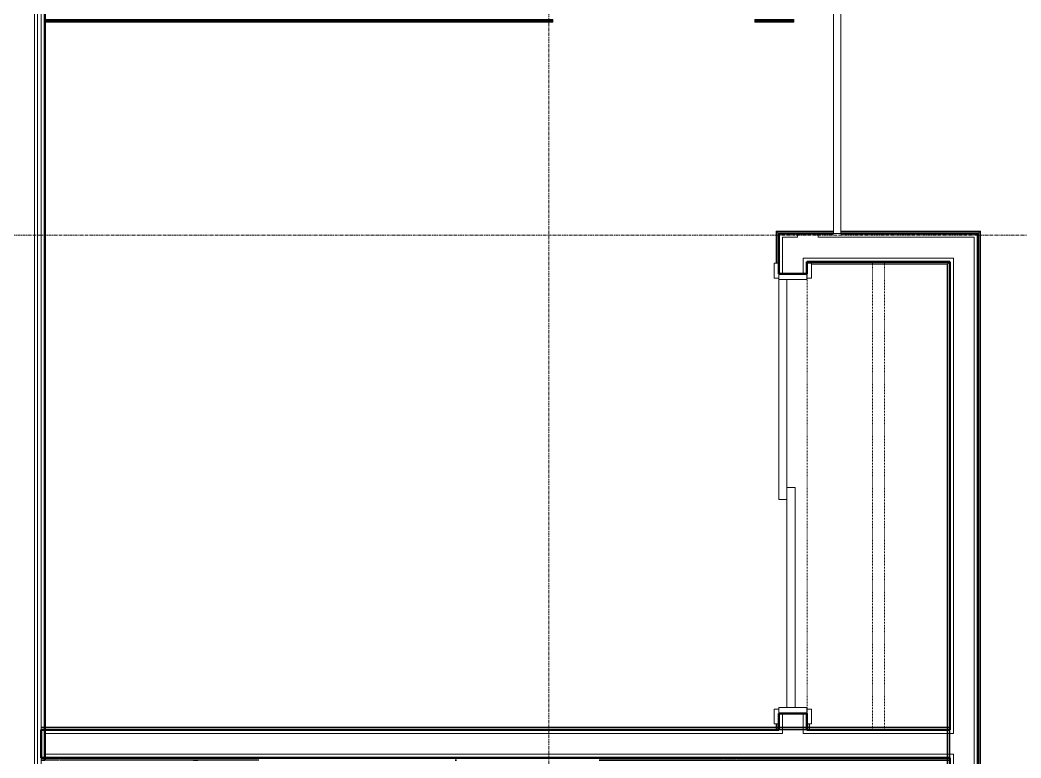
# Model space of a CAD drawing. Header units: inches. Extents: x -4235 to -464, y 9767 to 12344.
# Drawn here: x -2916.3 to -2747.9, y 11447.2 to 11571.4 of the extents above; entities that cross this region are included whole.
import ezdxf

# ---------------------------------------------------------------- set-up
doc = ezdxf.new("R2010")
doc.units = ezdxf.units.IN
doc.header["$MEASUREMENT"] = 0
doc.linetypes.add('Dash', pattern=[0.25, 0.125, -0.125])
doc.linetypes.add('Grid Line 1_2_', pattern=[0.875, 0.5, -0.125, 0.125, -0.125])
for name, color, linetype, lineweight in [('0-1', 7, 'Continuous', 5), ('0-2', 10, 'Continuous', 9), ('A-DOOR-1', 7, 'Continuous', 9), ('A-DOOR-2', 130, 'Continuous', 20), ('A-DOOR-3', 250, 'Continuous', 50), ('A-DOOR-FRAM-1', 130, 'Continuous', 20), ('A-WALL-1', 250, 'Continuous', 50), ('A-WALL-2', 50, 'Continuous', 13), ('A-WALL-3', 10, 'Continuous', 9), ('A-WALL-4', 254, 'Continuous', 9), ('A-WALL-5', 7, 'Continuous', 9), ('I-WALL-1', 250, 'Continuous', 50), ('I-WALL-2', 10, 'Continuous', 9), ('I-WALL-3', 254, 'Continuous', 9), ('Q-CASE-HDLN-1', 7, 'Dash', 9), ('S-GRID-1', 1, 'Grid Line 1_2_', 9)]:
    doc.layers.add(name, color=color, linetype=linetype, lineweight=lineweight)

# ---------------------------------------------------------------- blocks, each defined once
blk = doc.blocks.new('Basic Wall _ INT - W4BØF - _5_8 GYP - 2X4 WOOD_BATT_ - 5_8 GYP_ - ___-3183734-BACKGROUND - 2ND FLOOR')
at = {"layer": 'A-WALL-3'}
for p, q in [((-2912.07, 11571.49), (-2912.07, 11571.47)), ((-2912.07, 11571.35), (-2912.07, 11571.29)), ((-2912.07, 11571.28), (-2912.07, 11571.14)), ((-2912.07, 11571.14), (-2912.07, 11571.08))]:
    blk.add_line(p, q, dxfattribs=at)
at = {"layer": 'A-WALL-4'}
for p, q in [((-2912.07, 11571.45), (-2912.07, 11571.49)), ((-2826.62, 11571.49), (-2912.07, 11571.49)), ((-2912.07, 11571.36), (-2912.07, 11571.45)), ((-2912.07, 11571.08), (-2912.07, 11571.36)), ((-2912.07, 11571.14), (-2826.62, 11571.14)), ((-2826.62, 11571.47), (-2826.62, 11571.49)), ((-2826.62, 11571.29), (-2826.62, 11571.35)), ((-2826.62, 11571.14), (-2826.62, 11571.28)), ((-2826.62, 11571.08), (-2826.62, 11571.14)), ((-2792.62, 11571.49), (-2792.62, 11571.47)), ((-2786.1, 11571.49), (-2792.62, 11571.49)), ((-2792.62, 11571.35), (-2792.62, 11571.29)), ((-2792.62, 11571.28), (-2792.62, 11571.14)), ((-2792.62, 11571.14), (-2792.62, 11571.08)), ((-2792.62, 11571.14), (-2786.1, 11571.14)), ((-2786.1, 11571.47), (-2786.1, 11571.49)), ((-2786.1, 11571.29), (-2786.1, 11571.35)), ((-2786.1, 11571.14), (-2786.1, 11571.28)), ((-2786.1, 11571.08), (-2786.1, 11571.14))]:
    blk.add_line(p, q, dxfattribs=at)
at = {"layer": 'A-WALL-5'}
for p, q in [((-2912.07, 11571.36), (-2826.62, 11571.36)), ((-2912.07, 11571.08), (-2826.62, 11571.08)), ((-2826.62, 11571.49), (-2826.62, 11571.45)), ((-2826.62, 11571.45), (-2826.62, 11571.36)), ((-2826.62, 11571.36), (-2826.62, 11571.08)), ((-2792.62, 11571.45), (-2792.62, 11571.49)), ((-2792.62, 11571.36), (-2792.62, 11571.45)), ((-2792.62, 11571.36), (-2786.1, 11571.36)), ((-2792.62, 11571.08), (-2792.62, 11571.36)), ((-2792.62, 11571.08), (-2786.1, 11571.08)), ((-2786.1, 11571.49), (-2786.1, 11571.45)), ((-2786.1, 11571.45), (-2786.1, 11571.36)), ((-2786.1, 11571.36), (-2786.1, 11571.08))]:
    blk.add_line(p, q, dxfattribs=at)
blk = doc.blocks.new('Basic Wall _ INT - W4BØF - _5_8 GYP - 2X4 WOOD_BATT_ - 5_8 GYP_ - ___-3183736-BACKGROUND - 2ND FLOOR')
at = {"layer": 'A-WALL-3'}
for p, q in [((-2783.85, 11530.72), (-2783.87, 11530.74)), ((-2783.67, 11530.54), (-2783.73, 11530.6)), ((-2783.61, 11530.48), (-2783.67, 11530.53)), ((-2783.87, 11451.99), (-2783.85, 11451.99)), ((-2783.79, 11451.99), (-2783.81, 11451.99)), ((-2783.75, 11451.99), (-2783.79, 11451.99)), ((-2783.67, 11451.99), (-2783.75, 11451.99)), ((-2783.73, 11451.99), (-2783.67, 11451.99)), ((-2783.67, 11451.99), (-2783.52, 11451.99)), ((-2783.58, 11451.99), (-2783.67, 11451.99)), ((-2783.46, 11451.99), (-2783.58, 11451.99)), ((-2783.52, 11452.3), (-2783.52, 11452.4)), ((-2783.52, 11452.2), (-2783.52, 11452.28)), ((-2783.52, 11452.14), (-2783.52, 11452.19)), ((-2783.52, 11451.99), (-2783.46, 11451.99))]:
    blk.add_line(p, q, dxfattribs=at)
at = {"layer": 'A-WALL-4'}
for p, q in [((-2783.87, 11530.74), (-2783.87, 11530.48)), ((-2783.87, 11452.98), (-2783.87, 11451.99)), ((-2783.52, 11452.4), (-2783.52, 11452.98)), ((-2783.83, 11451.99), (-2783.87, 11451.99)), ((-2783.81, 11451.99), (-2783.83, 11451.99)), ((-2783.46, 11452.3), (-2783.46, 11452.4)), ((-2783.46, 11452.2), (-2783.46, 11452.28)), ((-2783.46, 11452.14), (-2783.46, 11452.19))]:
    blk.add_line(p, q, dxfattribs=at)
at = {"layer": 'A-WALL-5'}
for p, q in [((-2783.75, 11530.48), (-2783.75, 11530.61)), ((-2783.75, 11451.99), (-2783.75, 11452.98)), ((-2783.46, 11452.4), (-2783.46, 11452.98))]:
    blk.add_line(p, q, dxfattribs=at)
at = {"layer": 'A-WALL-5', "flags": 128}
for points in [[(-2783.83, 11530.7), (-2783.81, 11530.68), (-2783.79, 11530.66), (-2783.77, 11530.64), (-2783.76, 11530.63), (-2783.75, 11530.62), (-2783.75, 11530.61)], [(-2783.75, 11530.61), (-2783.73, 11530.59), (-2783.67, 11530.54), (-2783.61, 11530.48)]]:
    blk.add_lwpolyline(points, dxfattribs=at)
blk = doc.blocks.new('Basic Wall _ INT - W4BØF - _5_8 GYP - 2X4 WOOD_BATT_ - 5_8 GYP_ - ___-3183737-BACKGROUND - 2ND FLOOR')
at = {"layer": 'A-WALL-3'}
for p, q in [((-2788.97, 11535.84), (-2789.04, 11535.9)), ((-2788.83, 11535.7), (-2788.97, 11535.84)), ((-2788.76, 11535.63), (-2788.82, 11535.69)), ((-2788.62, 11535.49), (-2788.65, 11535.51)), ((-2788.62, 11530.48), (-2788.62, 11528.73)), ((-2788.75, 11451.99), (-2789.04, 11451.99)), ((-2789.04, 11451.99), (-2788.97, 11451.99)), ((-2788.97, 11452.3), (-2788.97, 11452.4)), ((-2788.97, 11452.21), (-2788.97, 11452.28)), ((-2788.97, 11452.14), (-2788.97, 11452.19)), ((-2788.97, 11451.99), (-2788.83, 11451.99)), ((-2788.82, 11451.99), (-2788.76, 11451.99)), ((-2788.69, 11451.99), (-2788.75, 11451.99)), ((-2788.65, 11451.99), (-2788.62, 11451.99))]:
    blk.add_line(p, q, dxfattribs=at)
at = {"layer": 'A-WALL-4'}
for p, q in [((-2788.97, 11530.48), (-2788.97, 11535.84)), ((-2788.62, 11535.49), (-2788.62, 11530.48)), ((-2788.97, 11452.4), (-2788.97, 11452.98)), ((-2788.62, 11452.98), (-2788.62, 11451.99)), ((-2789.04, 11452.3), (-2789.04, 11452.4)), ((-2789.04, 11452.21), (-2789.04, 11452.28)), ((-2789.04, 11452.14), (-2789.04, 11452.19)), ((-2788.66, 11451.99), (-2788.69, 11451.99)), ((-2788.62, 11451.99), (-2788.66, 11451.99))]:
    blk.add_line(p, q, dxfattribs=at)
at = {"layer": 'A-WALL-5'}
for p, q in [((-2789.04, 11530.48), (-2789.04, 11535.9)), ((-2788.75, 11535.61), (-2788.75, 11530.48)), ((-2788.66, 11535.53), (-2788.62, 11535.49)), ((-2789.04, 11452.4), (-2789.04, 11452.98)), ((-2788.75, 11452.98), (-2788.75, 11451.99))]:
    blk.add_line(p, q, dxfattribs=at)
at = {"layer": 'A-WALL-5', "flags": 128}
for points in [[(-2789.04, 11535.9), (-2788.92, 11535.78), (-2788.82, 11535.69), (-2788.77, 11535.63), (-2788.75, 11535.61)], [(-2788.75, 11535.61), (-2788.74, 11535.61), (-2788.74, 11535.6), (-2788.72, 11535.59), (-2788.71, 11535.57), (-2788.69, 11535.55), (-2788.66, 11535.53)]]:
    blk.add_lwpolyline(points, dxfattribs=at)
blk = doc.blocks.new('SLIDING - FLUSH - 6-0 x 6-8-3203588-BACKGROUND - 2ND FLOOR')
at = {"layer": 'A-DOOR-1'}
for p, q in [((-38.75, 3.25), (-36.25, 3.25)), ((-38.75, 2.5), (-38.75, 3.25)), ((-36.25, 2.5), (-38.75, 2.5)), ((-36.25, 3.25), (-36.25, 2.5)), ((36.25, 3.25), (38.75, 3.25)), ((36.25, 2.5), (36.25, 3.25)), ((38.75, 2.5), (36.25, 2.5)), ((38.75, 3.25), (38.75, 2.5)), ((-38.75, -2.25), (-36.25, -2.25)), ((-38.75, -3), (-38.75, -2.25)), ((-36.25, -3), (-38.75, -3)), ((-36.25, -2.25), (-36.25, -3)), ((36.25, -2.25), (38.75, -2.25)), ((36.25, -3), (36.25, -2.25)), ((38.75, -3), (36.25, -3)), ((38.75, -2.25), (38.75, -3))]:
    blk.add_line(p, q, dxfattribs=at)
at = {"layer": 'A-DOOR-2'}
for p, q in [((-1, -0.875), (-1, 0.5)), ((-1, 0.5), (36, 0.5)), ((36, 0.5), (36, -0.875)), ((-36, -2.25), (-36, -0.875)), ((-36, -0.875), (1, -0.875)), ((36, -0.875), (-1, -0.875)), ((1, -0.875), (1, -2.25)), ((1, -2.25), (-36, -2.25))]:
    blk.add_line(p, q, dxfattribs=at)
at = {"layer": 'A-DOOR-FRAM-1'}
for p, q in [((-37, -2.25), (-37, 2.5)), ((-37, 2.5), (-36, 2.5)), ((-36, 2.5), (-36, -2.25)), ((36, 2.5), (37, 2.5)), ((36, -2.25), (36, 2.5)), ((37, 2.5), (37, -2.25)), ((-36, -2.25), (-37, -2.25)), ((37, -2.25), (36, -2.25))]:
    blk.add_line(p, q, dxfattribs=at)
blk = doc.blocks.new('Basic Wall _ INT - W4BØF - _5_8 GYP - 2X4 WOOD_BATT_ - 5_8 GYP_ - ___-3183739-BACKGROUND - 2ND FLOOR')
at = {"layer": 'A-WALL-3'}
for p, q in [((-2912.7, 11452.19), (-2912.7, 11452.4)), ((-2912.7, 11452.4), (-2912.7, 11452.34)), ((-2912.7, 11452.34), (-2912.7, 11452.19)), ((-2912.07, 11452.34), (-2912.7, 11452.34)), ((-2912.7, 11452.11), (-2912.7, 11452.19)), ((-2912.7, 11452.19), (-2912.7, 11452.13)), ((-2912.7, 11452.11), (-2912.7, 11452.11)), ((-2912.7, 11452.09), (-2912.7, 11452.11)), ((-2912.7, 11452.03), (-2912.7, 11452.09)), ((-2912.7, 11451.99), (-2912.7, 11452.03)), ((-2912.7, 11452.01), (-2912.7, 11451.99)), ((-2912.7, 11451.99), (-2912.07, 11451.99)), ((-2788.92, 11452.34), (-2789.02, 11452.34)), ((-2788.82, 11452.34), (-2788.9, 11452.34)), ((-2788.77, 11452.34), (-2788.82, 11452.34)), ((-2783.87, 11452.34), (-2788.62, 11452.34)), ((-2788.62, 11451.99), (-2783.87, 11451.99)), ((-2783.67, 11452.34), (-2783.72, 11452.34)), ((-2783.58, 11452.34), (-2783.66, 11452.34)), ((-2783.46, 11452.34), (-2783.56, 11452.34)), ((-2760.17, 11452.34), (-2760.26, 11452.34)), ((-2760.07, 11452.34), (-2760.14, 11452.34)), ((-2759.85, 11452.34), (-2759.85, 11452.4)), ((-2759.85, 11452.4), (-2759.85, 11452.11)), ((-2759.85, 11452.19), (-2759.85, 11452.34)), ((-2759.85, 11452.13), (-2759.85, 11452.19)), ((-2759.85, 11452.11), (-2759.85, 11452.09)), ((-2759.85, 11452.09), (-2759.85, 11452.07)), ((-2759.85, 11452.07), (-2759.85, 11452.05)), ((-2759.85, 11451.99), (-2759.85, 11452.01))]:
    blk.add_line(p, q, dxfattribs=at)
at = {"layer": 'A-WALL-4'}
for p, q in [((-2912.07, 11452.4), (-2912.7, 11452.4)), ((-2912.07, 11452.11), (-2912.7, 11452.11)), ((-2789.04, 11452.34), (-2912.07, 11452.34)), ((-2912.07, 11451.99), (-2788.62, 11451.99)), ((-2788.92, 11452.4), (-2789.02, 11452.4)), ((-2788.82, 11452.4), (-2788.9, 11452.4)), ((-2788.77, 11452.4), (-2788.82, 11452.4)), ((-2783.87, 11452.4), (-2788.62, 11452.4)), ((-2784.5, 11452.11), (-2788.59, 11452.11)), ((-2783.87, 11452.11), (-2784.47, 11452.11)), ((-2783.87, 11451.99), (-2759.85, 11451.99)), ((-2783.67, 11452.4), (-2783.72, 11452.4)), ((-2783.58, 11452.4), (-2783.66, 11452.4)), ((-2783.46, 11452.4), (-2783.56, 11452.4)), ((-2760.26, 11452.34), (-2783.46, 11452.34)), ((-2760.17, 11452.4), (-2760.26, 11452.4)), ((-2760.07, 11452.4), (-2760.14, 11452.4)), ((-2759.85, 11452.05), (-2759.85, 11452.03)), ((-2759.85, 11452.03), (-2759.85, 11451.99))]:
    blk.add_line(p, q, dxfattribs=at)
at = {"layer": 'A-WALL-5'}
for p, q in [((-2789.04, 11452.4), (-2912.07, 11452.4)), ((-2788.62, 11452.11), (-2912.07, 11452.11)), ((-2759.85, 11452.11), (-2783.87, 11452.11)), ((-2760.26, 11452.4), (-2783.46, 11452.4))]:
    blk.add_line(p, q, dxfattribs=at)
blk = doc.blocks.new('Basic Wall _ INT - W4BØF - _5_8 GYP - 2X4 WOOD_BATT_ - 5_8 GYP_ - ___-3183738-BACKGROUND - 2ND FLOOR')
at = {"layer": 'A-WALL-3'}
for p, q in [((-2912.7, 11447.24), (-2912.7, 11447.21)), ((-2912.7, 11447.19), (-2912.7, 11447.24)), ((-2912.7, 11447.24), (-2912.07, 11447.24)), ((-2912.7, 11447.11), (-2912.7, 11447.19)), ((-2912.7, 11447.04), (-2912.7, 11447.11)), ((-2912.7, 11447.1), (-2912.7, 11447.04)), ((-2912.7, 11446.94), (-2912.7, 11447.04)), ((-2912.7, 11447.03), (-2912.7, 11446.89)), ((-2912.7, 11446.82), (-2912.7, 11446.94)), ((-2912.7, 11446.89), (-2912.7, 11446.82)), ((-2912.07, 11446.89), (-2912.7, 11446.89)), ((-2912.07, 11447.24), (-2876.07, 11447.24)), ((-2912.07, 11447.11), (-2911.27, 11447.11)), ((-2909.65, 11446.89), (-2912.07, 11446.89)), ((-2911.18, 11447.11), (-2876.07, 11447.11)), ((-2876.07, 11446.89), (-2909.56, 11446.89)), ((-2876.07, 11447.24), (-2843.07, 11447.24)), ((-2843.07, 11447.24), (-2842.82, 11447.24)), ((-2843.07, 11447.11), (-2842.82, 11447.11)), ((-2842.82, 11446.89), (-2843.07, 11446.89)), ((-2818.82, 11447.24), (-2794.6, 11447.24)), ((-2818.82, 11447.11), (-2795.79, 11447.11)), ((-2797.94, 11446.89), (-2818.82, 11446.89)), ((-2794.6, 11446.89), (-2797.88, 11446.89)), ((-2795.67, 11447.11), (-2794.6, 11447.11)), ((-2760.17, 11446.89), (-2760.26, 11446.89)), ((-2760.07, 11446.89), (-2760.14, 11446.89)), ((-2760.01, 11446.89), (-2760.05, 11446.89)), ((-2759.85, 11447.21), (-2759.85, 11447.24)), ((-2759.85, 11447.17), (-2759.85, 11447.12)), ((-2759.85, 11447.12), (-2759.85, 11447.11)), ((-2759.85, 11447.11), (-2759.85, 11447.09)), ((-2759.85, 11447.04), (-2759.85, 11447.1)), ((-2759.85, 11447.09), (-2759.85, 11447.04)), ((-2759.85, 11447.04), (-2759.85, 11446.82)), ((-2759.85, 11446.89), (-2759.85, 11447.03)), ((-2759.85, 11446.82), (-2759.85, 11446.89))]:
    blk.add_line(p, q, dxfattribs=at)
at = {"layer": 'A-WALL-4'}
for p, q in [((-2912.7, 11447.11), (-2912.07, 11447.11)), ((-2912.07, 11446.82), (-2912.7, 11446.82)), ((-2886.32, 11446.82), (-2887.07, 11446.82)), ((-2842.82, 11446.82), (-2843.07, 11446.82)), ((-2798.53, 11446.82), (-2818.82, 11446.82)), ((-2794.6, 11446.82), (-2798.51, 11446.82)), ((-2794.6, 11447.24), (-2759.85, 11447.24)), ((-2760.26, 11446.89), (-2794.6, 11446.89)), ((-2760.17, 11446.82), (-2760.26, 11446.82)), ((-2760.07, 11446.82), (-2760.14, 11446.82)), ((-2760.01, 11446.82), (-2760.05, 11446.82)), ((-2759.85, 11447.24), (-2759.85, 11447.19)), ((-2759.85, 11447.19), (-2759.85, 11447.17))]:
    blk.add_line(p, q, dxfattribs=at)
at = {"layer": 'A-WALL-5'}
for p, q in [((-2794.6, 11447.11), (-2759.85, 11447.11)), ((-2760.26, 11446.82), (-2794.6, 11446.82))]:
    blk.add_line(p, q, dxfattribs=at)
blk = doc.blocks.new('Basic Wall _ INT - W4BØF - _5_8 GYP - 2X4 WOOD_BATT_ - 5_8 GYP_ - ___-3183740-BACKGROUND - 2ND FLOOR')
at = {"layer": 'A-WALL-3'}
for p, q in [((-2760.2, 11530.39), (-2760.26, 11530.33)), ((-2760.05, 11530.53), (-2760.2, 11530.39)), ((-2759.99, 11530.6), (-2760.05, 11530.54)), ((-2759.85, 11530.74), (-2759.87, 11530.72)), ((-2760.2, 11452.4), (-2760.2, 11452.28)), ((-2760.2, 11452.28), (-2760.2, 11452.19)), ((-2760.2, 11452.19), (-2760.2, 11452.13)), ((-2760.2, 11451.99), (-2760.2, 11451.37)), ((-2760.2, 11451.36), (-2760.2, 11447.91)), ((-2759.85, 11447.24), (-2759.85, 11451.99)), ((-2760.2, 11447.86), (-2760.2, 11447.24)), ((-2760.2, 11447.09), (-2760.2, 11447.04)), ((-2760.2, 11447.04), (-2760.2, 11446.94)), ((-2760.2, 11446.94), (-2760.2, 11446.82))]:
    blk.add_line(p, q, dxfattribs=at)
at = {"layer": 'A-WALL-4'}
for p, q in [((-2760.2, 11530.39), (-2760.2, 11452.4)), ((-2759.85, 11451.99), (-2759.85, 11530.74)), ((-2760.26, 11452.4), (-2760.26, 11452.28)), ((-2760.26, 11452.28), (-2760.26, 11452.19)), ((-2760.26, 11452.19), (-2760.26, 11452.13)), ((-2760.26, 11451.99), (-2760.26, 11451.37)), ((-2760.26, 11451.36), (-2760.26, 11447.92)), ((-2759.97, 11451.99), (-2759.97, 11451.37)), ((-2759.97, 11451.36), (-2759.97, 11447.88)), ((-2760.26, 11447.91), (-2760.26, 11447.24)), ((-2759.97, 11447.86), (-2759.97, 11447.24)), ((-2760.26, 11447.09), (-2760.26, 11447.04)), ((-2760.26, 11447.04), (-2760.26, 11446.94)), ((-2760.26, 11446.94), (-2760.26, 11446.82)), ((-2760.2, 11446.82), (-2760.2, 11425.23)), ((-2759.85, 11425.23), (-2759.85, 11447.24)), ((-2760.26, 11425.23), (-2760.2, 11425.23)), ((-2760.2, 11425.23), (-2760.05, 11425.23)), ((-2760.05, 11425.23), (-2759.99, 11425.23)), ((-2759.87, 11425.23), (-2759.85, 11425.23))]:
    blk.add_line(p, q, dxfattribs=at)
at = {"layer": 'A-WALL-5'}
for p, q in [((-2759.97, 11530.61), (-2759.97, 11451.99)), ((-2760.26, 11530.33), (-2760.26, 11452.4)), ((-2760.26, 11446.82), (-2760.26, 11425.23)), ((-2759.97, 11447.24), (-2759.97, 11425.23)), ((-2759.97, 11425.23), (-2760.26, 11425.23)), ((-2759.89, 11425.23), (-2759.97, 11425.23)), ((-2759.85, 11425.23), (-2759.89, 11425.23))]:
    blk.add_line(p, q, dxfattribs=at)
at = {"layer": 'A-WALL-5', "flags": 128}
for points in [[(-2760.26, 11530.33), (-2760.14, 11530.45), (-2760.05, 11530.54), (-2759.99, 11530.59), (-2759.97, 11530.61)], [(-2759.97, 11530.61), (-2759.97, 11530.62), (-2759.96, 11530.63), (-2759.95, 11530.64), (-2759.93, 11530.66), (-2759.91, 11530.68), (-2759.89, 11530.7)]]:
    blk.add_lwpolyline(points, dxfattribs=at)
blk = doc.blocks.new('Basic Wall _ INT - W4BØF - _5_8 GYP - 2X4 WOOD_BATT_ - 5_8 GYP_ - ___-3183741-BACKGROUND - 2ND FLOOR')
at = {"layer": 'A-WALL-3'}
for p, q in [((-2755.07, 11535.51), (-2755.1, 11535.49)), ((-2754.9, 11535.69), (-2754.96, 11535.63)), ((-2754.75, 11535.84), (-2754.89, 11535.7)), ((-2754.69, 11535.9), (-2754.75, 11535.84))]:
    blk.add_line(p, q, dxfattribs=at)
at = {"layer": 'A-WALL-4'}
for p, q in [((-2755.1, 11425.23), (-2755.1, 11535.49)), ((-2754.75, 11535.84), (-2754.75, 11425.23)), ((-2755.1, 11425.23), (-2755.07, 11425.23)), ((-2754.96, 11425.23), (-2754.9, 11425.23)), ((-2754.89, 11425.23), (-2754.75, 11425.23)), ((-2754.75, 11425.23), (-2754.69, 11425.23))]:
    blk.add_line(p, q, dxfattribs=at)
at = {"layer": 'A-WALL-5'}
for p, q in [((-2754.97, 11425.23), (-2754.97, 11535.61)), ((-2754.69, 11535.9), (-2754.69, 11425.23)), ((-2755.06, 11425.23), (-2755.1, 11425.23)), ((-2754.97, 11425.23), (-2755.06, 11425.23)), ((-2754.69, 11425.23), (-2754.97, 11425.23))]:
    blk.add_line(p, q, dxfattribs=at)
at = {"layer": 'A-WALL-5', "flags": 128}
for points in [[(-2755.06, 11535.53), (-2755.03, 11535.55), (-2755.01, 11535.57), (-2755, 11535.59), (-2754.98, 11535.6), (-2754.98, 11535.61), (-2754.97, 11535.61)], [(-2754.97, 11535.61), (-2754.95, 11535.63), (-2754.9, 11535.69), (-2754.8, 11535.78), (-2754.69, 11535.9)]]:
    blk.add_lwpolyline(points, dxfattribs=at)
blk = doc.blocks.new('Basic Wall _ INT - W4BØF - _5_8 GYP - 2X4 WOOD_BATT_ - 5_8 GYP_ - ___-3183742-BACKGROUND - 2ND FLOOR')
at = {"layer": 'A-WALL-3'}
for p, q in [((-2789.04, 11535.9), (-2788.97, 11535.84)), ((-2788.97, 11535.84), (-2788.83, 11535.7)), ((-2788.82, 11535.69), (-2788.76, 11535.63)), ((-2788.65, 11535.51), (-2788.62, 11535.49)), ((-2779.38, 11535.49), (-2778.17, 11535.49)), ((-2755.1, 11535.49), (-2755.07, 11535.51)), ((-2754.96, 11535.63), (-2754.9, 11535.69)), ((-2754.89, 11535.7), (-2754.75, 11535.84)), ((-2754.75, 11535.84), (-2754.69, 11535.9))]:
    blk.add_line(p, q, dxfattribs=at)
at = {"layer": 'A-WALL-4'}
for p, q in [((-2779.4, 11535.84), (-2788.97, 11535.84)), ((-2788.62, 11535.49), (-2779.4, 11535.49)), ((-2754.75, 11535.84), (-2778.15, 11535.84)), ((-2778.15, 11535.49), (-2755.1, 11535.49))]:
    blk.add_line(p, q, dxfattribs=at)
at = {"layer": 'A-WALL-5'}
for p, q in [((-2779.4, 11535.9), (-2789.04, 11535.9)), ((-2779.4, 11535.61), (-2788.75, 11535.61)), ((-2788.62, 11535.49), (-2788.66, 11535.53)), ((-2754.69, 11535.9), (-2778.15, 11535.9)), ((-2754.97, 11535.61), (-2778.15, 11535.61))]:
    blk.add_line(p, q, dxfattribs=at)
at = {"layer": 'A-WALL-5', "flags": 128}
for points in [[(-2788.75, 11535.61), (-2788.77, 11535.63), (-2788.82, 11535.69), (-2788.92, 11535.78), (-2789.04, 11535.9)], [(-2788.66, 11535.53), (-2788.69, 11535.55), (-2788.71, 11535.57), (-2788.72, 11535.59), (-2788.74, 11535.6), (-2788.74, 11535.61), (-2788.75, 11535.61)], [(-2754.97, 11535.61), (-2754.98, 11535.61), (-2754.98, 11535.6), (-2755, 11535.59), (-2755.01, 11535.57), (-2755.03, 11535.55), (-2755.06, 11535.53)], [(-2754.69, 11535.9), (-2754.8, 11535.78), (-2754.9, 11535.69), (-2754.95, 11535.63), (-2754.97, 11535.61)]]:
    blk.add_lwpolyline(points, dxfattribs=at)
blk = doc.blocks.new('Basic Wall _ INT - W4BØF - _5_8 GYP - 2X4 WOOD_BATT_ - 5_8 GYP_ - ___-3183743-BACKGROUND - 2ND FLOOR')
at = {"layer": 'A-WALL-3'}
for p, q in [((-2783.87, 11530.74), (-2783.85, 11530.72)), ((-2783.73, 11530.6), (-2783.67, 11530.54)), ((-2783.67, 11530.53), (-2783.61, 11530.48)), ((-2760.26, 11530.33), (-2760.2, 11530.39)), ((-2760.2, 11530.39), (-2760.05, 11530.53)), ((-2760.05, 11530.54), (-2759.99, 11530.6)), ((-2759.87, 11530.72), (-2759.85, 11530.74))]:
    blk.add_line(p, q, dxfattribs=at)
at = {"layer": 'A-WALL-4'}
for p, q in [((-2783.87, 11530.74), (-2759.85, 11530.74)), ((-2760.2, 11530.39), (-2783.12, 11530.39))]:
    blk.add_line(p, q, dxfattribs=at)
at = {"layer": 'A-WALL-5'}
for p, q in [((-2783.75, 11530.61), (-2759.97, 11530.61)), ((-2760.26, 11530.33), (-2783.12, 11530.33))]:
    blk.add_line(p, q, dxfattribs=at)
at = {"layer": 'A-WALL-5', "flags": 128}
for points in [[(-2783.75, 11530.61), (-2783.75, 11530.62), (-2783.76, 11530.63), (-2783.77, 11530.64), (-2783.79, 11530.66), (-2783.81, 11530.68), (-2783.83, 11530.7)], [(-2783.61, 11530.48), (-2783.67, 11530.54), (-2783.73, 11530.59), (-2783.75, 11530.61)], [(-2759.97, 11530.61), (-2759.99, 11530.59), (-2760.05, 11530.54), (-2760.14, 11530.45), (-2760.26, 11530.33)], [(-2759.89, 11530.7), (-2759.91, 11530.68), (-2759.93, 11530.66), (-2759.95, 11530.64), (-2759.96, 11530.63), (-2759.97, 11530.62), (-2759.97, 11530.61)]]:
    blk.add_lwpolyline(points, dxfattribs=at)
blk = doc.blocks.new('BARN - FLUSH - 3-0 x 7-0 BARN DOOR-3238941-BACKGROUND - 2ND FLOOR')
at = {"layer": 'A-DOOR-1'}
for p, q in [((18, 5.57), (-60, 5.57)), ((-60, 4.95), (-60, 5.57)), ((-56, 6), (-54.5, 6)), ((-56, 6), (-56, 5.67)), ((-56, 5.67), (-54.5, 5.67)), ((-54.5, 5.67), (-54.5, 6)), ((-23.5, 6), (-22, 6)), ((-23.5, 5.67), (-23.5, 6)), ((-23.5, 5.67), (-22, 5.67)), ((-22, 6), (-22, 5.67)), ((18, 5.57), (18, 4.95)), ((-60, 4.32), (-60, 4.95)), ((-60, 4.32), (18, 4.32)), ((-52, 4.07), (-26, 4.07)), ((18, 4.95), (18, 4.32))]:
    blk.add_line(p, q, dxfattribs=at)
at = {"layer": 'A-DOOR-3'}
for p, q in [((-57, 5.82), (-56, 5.82)), ((-57, 5.57), (-57, 5.82)), ((-54.5, 5.82), (-23.5, 5.82)), ((-22, 5.82), (-21, 5.82)), ((-21, 5.82), (-21, 5.57)), ((-57, 4.07), (-57, 4.32)), ((-52, 4.07), (-57, 4.07)), ((-52, 4.33), (-52, 4.07)), ((-26, 4.07), (-26, 4.32)), ((-21, 4.07), (-26, 4.07)), ((-21, 4.32), (-21, 4.07))]:
    blk.add_line(p, q, dxfattribs=at)
blk = doc.blocks.new('OD_CW_Closet - OD_CW_Closet-3241815-BACKGROUND - 2ND FLOOR')
at = {"layer": 'Q-CASE-HDLN-1'}
for p, q in [((0.74, -24), (0.74, 0)), ((0.74, 0), (79.49, 0)), ((79.49, 0), (79.49, -24)), ((0.74, -11), (79.49, -11)), ((0.74, -13), (79.49, -13)), ((79.49, -24), (0.74, -24))]:
    blk.add_line(p, q, dxfattribs=at)
blk = doc.blocks.new('CTR - 1st Phase - Unit Layouts_rvt-1-BACKGROUND - 2ND FLOOR')
at = {"layer": 'A-WALL-1'}
for p, q in [((-2788.62, 11535.49), (-2788.62, 11528.73)), ((-2788, 11535.49), (-2788.62, 11535.49)), ((-2783.87, 11535.49), (-2788, 11535.49)), ((-2779.4, 11535.49), (-2783.87, 11535.49)), ((-2755.1, 11535.49), (-2778.15, 11535.49)), ((-2755.1, 11534.86), (-2755.1, 11535.49)), ((-2755.1, 11530.74), (-2755.1, 11534.86)), ((-2783.87, 11528.73), (-2783.87, 11530.74)), ((-2783.87, 11530.74), (-2759.85, 11530.74)), ((-2759.85, 11530.74), (-2759.85, 11451.99)), ((-2755.1, 11425.23), (-2755.1, 11530.74)), ((-2788.62, 11528.73), (-2783.87, 11528.73)), ((-2788.62, 11454.73), (-2788.62, 11451.99)), ((-2783.87, 11454.73), (-2788.62, 11454.73)), ((-2783.87, 11451.99), (-2783.87, 11454.73)), ((-2788.62, 11451.99), (-2912.7, 11451.99)), ((-2912.7, 11451.99), (-2912.7, 11451.36)), ((-2912.7, 11451.36), (-2912.7, 11447.86)), ((-2759.85, 11451.99), (-2783.87, 11451.99)), ((-2912.7, 11447.86), (-2912.7, 11447.24)), ((-2912.7, 11447.24), (-2759.85, 11447.24)), ((-2759.85, 11447.24), (-2759.85, 11425.23))]:
    blk.add_line(p, q, dxfattribs=at)
at = {"layer": 'A-WALL-2'}
for p, q in [((-2785.47, 11535.49), (-2785.47, 11534.86)), ((-2781.97, 11535.49), (-2781.97, 11534.86)), ((-2788, 11528.73), (-2788, 11534.86)), ((-2788, 11534.86), (-2785.47, 11534.86)), ((-2755.72, 11534.86), (-2781.97, 11534.86)), ((-2755.72, 11534.86), (-2755.72, 11531.36)), ((-2784.5, 11528.73), (-2784.5, 11531.36)), ((-2784.5, 11531.36), (-2783.87, 11531.36)), ((-2759.22, 11531.36), (-2783.87, 11531.36)), ((-2759.22, 11531.36), (-2759.22, 11530.74)), ((-2759.22, 11530.74), (-2759.22, 11451.36)), ((-2755.72, 11531.36), (-2755.72, 11530.74)), ((-2755.72, 11530.74), (-2755.72, 11425.85)), ((-2788, 11451.99), (-2788, 11454.73)), ((-2784.5, 11451.99), (-2784.5, 11454.73)), ((-2912.07, 11451.36), (-2912.07, 11447.86)), ((-2788, 11451.36), (-2912.07, 11451.36)), ((-2788, 11451.99), (-2788, 11451.36)), ((-2784.5, 11451.99), (-2784.5, 11451.36)), ((-2759.85, 11451.36), (-2784.5, 11451.36)), ((-2759.85, 11451.36), (-2759.22, 11451.36)), ((-2759.85, 11447.86), (-2912.07, 11447.86)), ((-2759.85, 11447.86), (-2759.22, 11447.86)), ((-2759.22, 11447.86), (-2759.22, 11425.85))]:
    blk.add_line(p, q, dxfattribs=at)
at = {"layer": 'A-WALL-3'}
for p, q in [((-2788.62, 11535.49), (-2788.62, 11530.48)), ((-2788.62, 11535.49), (-2783.87, 11535.49)), ((-2779.4, 11535.49), (-2783.87, 11535.49)), ((-2778.17, 11535.49), (-2779.38, 11535.49)), ((-2755.1, 11535.49), (-2778.15, 11535.49)), ((-2755.1, 11535.49), (-2755.1, 11530.74)), ((-2788.62, 11530.48), (-2788.62, 11528.73)), ((-2783.87, 11530.48), (-2783.87, 11530.74)), ((-2783.87, 11530.74), (-2759.85, 11530.74)), ((-2759.85, 11530.74), (-2759.85, 11452.4)), ((-2755.1, 11425.23), (-2755.1, 11530.74)), ((-2783.87, 11528.73), (-2788.62, 11528.73)), ((-2788.62, 11454.73), (-2783.87, 11454.73)), ((-2788.62, 11452.98), (-2788.62, 11452.4)), ((-2783.87, 11452.4), (-2783.87, 11452.98)), ((-2912.7, 11447.24), (-2912.7, 11451.99)), ((-2912.07, 11451.99), (-2912.7, 11451.99)), ((-2789.04, 11451.99), (-2912.07, 11451.99)), ((-2788.77, 11451.99), (-2789.04, 11451.99)), ((-2788.62, 11452.4), (-2788.62, 11452.3)), ((-2788.62, 11452.28), (-2788.62, 11452.21)), ((-2788.62, 11452.19), (-2788.62, 11452.14)), ((-2783.87, 11452.3), (-2783.87, 11452.4)), ((-2783.87, 11452.2), (-2783.87, 11452.28)), ((-2783.87, 11452.14), (-2783.87, 11452.19)), ((-2783.46, 11451.99), (-2783.73, 11451.99)), ((-2760.26, 11451.99), (-2783.46, 11451.99)), ((-2760.17, 11451.99), (-2760.26, 11451.99)), ((-2760.07, 11451.99), (-2760.14, 11451.99)), ((-2759.85, 11452.4), (-2759.85, 11452.13)), ((-2912.7, 11447.24), (-2912.07, 11447.24)), ((-2912.07, 11447.24), (-2876.07, 11447.24)), ((-2843.07, 11447.24), (-2842.82, 11447.24)), ((-2818.82, 11447.24), (-2794.6, 11447.24)), ((-2794.6, 11447.24), (-2760.26, 11447.24)), ((-2760.26, 11447.24), (-2760.17, 11447.24)), ((-2760.14, 11447.24), (-2760.07, 11447.24)), ((-2760.05, 11447.24), (-2760.01, 11447.24))]:
    blk.add_line(p, q, dxfattribs=at)
at = {"layer": '0-2'}
for name, p, rotation in [('BARN - FLUSH - 3-0 x 7-0 BARN DOOR-3238941-BACKGROUND - 2ND FLOOR', (-2783.72, 11553.49), 270.0000000000612), ('SLIDING - FLUSH - 6-0 x 6-8-3203588-BACKGROUND - 2ND FLOOR', (-2786.37, 11491.73), 270.0000000000384), ('OD_CW_Closet - OD_CW_Closet-3241815-BACKGROUND - 2ND FLOOR', (-2783.85, 11451.25), 90.00000000007941)]:
    blk.add_blockref(name, p, dxfattribs=dict(at, rotation=rotation))
for name in ['Basic Wall _ INT - W4BØF - _5_8 GYP - 2X4 WOOD_BATT_ - 5_8 GYP_ - ___-3183734-BACKGROUND - 2ND FLOOR', 'Basic Wall _ INT - W4BØF - _5_8 GYP - 2X4 WOOD_BATT_ - 5_8 GYP_ - ___-3183737-BACKGROUND - 2ND FLOOR', 'Basic Wall _ INT - W4BØF - _5_8 GYP - 2X4 WOOD_BATT_ - 5_8 GYP_ - ___-3183742-BACKGROUND - 2ND FLOOR', 'Basic Wall _ INT - W4BØF - _5_8 GYP - 2X4 WOOD_BATT_ - 5_8 GYP_ - ___-3183741-BACKGROUND - 2ND FLOOR', 'Basic Wall _ INT - W4BØF - _5_8 GYP - 2X4 WOOD_BATT_ - 5_8 GYP_ - ___-3183736-BACKGROUND - 2ND FLOOR', 'Basic Wall _ INT - W4BØF - _5_8 GYP - 2X4 WOOD_BATT_ - 5_8 GYP_ - ___-3183743-BACKGROUND - 2ND FLOOR', 'Basic Wall _ INT - W4BØF - _5_8 GYP - 2X4 WOOD_BATT_ - 5_8 GYP_ - ___-3183740-BACKGROUND - 2ND FLOOR', 'Basic Wall _ INT - W4BØF - _5_8 GYP - 2X4 WOOD_BATT_ - 5_8 GYP_ - ___-3183739-BACKGROUND - 2ND FLOOR', 'Basic Wall _ INT - W4BØF - _5_8 GYP - 2X4 WOOD_BATT_ - 5_8 GYP_ - ___-3183738-BACKGROUND - 2ND FLOOR']:
    blk.add_blockref(name, (0, 0), dxfattribs=at)
blk = doc.blocks.new('CTR - 1st Phase - Common Walls_rvt-1-BACKGROUND - 2ND FLOOR')
at = {"layer": 'A-WALL-2'}
for p, q in [((-2913.82, 11255.64), (-2913.82, 11640.61)), ((-2913.32, 11255.64), (-2913.32, 11640.61)), ((-2912.7, 11255.64), (-2912.7, 11640.61))]:
    blk.add_line(p, q, dxfattribs=at)
at = {"layer": 'I-WALL-1'}
blk.add_line((-2912.07, 11446.86), (-2912.07, 11640.61), dxfattribs=at)
at = {"layer": 'I-WALL-2'}
for p, q in [((-2912.07, 11571.08), (-2912.07, 11571.34)), ((-2912.07, 11452.28), (-2912.07, 11452.4)), ((-2912.07, 11452.19), (-2912.07, 11452.28)), ((-2912.07, 11452.13), (-2912.07, 11452.19)), ((-2912.07, 11451.36), (-2912.07, 11451.99)), ((-2912.07, 11447.86), (-2912.07, 11451.36)), ((-2912.07, 11447.24), (-2912.07, 11447.86))]:
    blk.add_line(p, q, dxfattribs=at)
at = {"layer": 'I-WALL-3'}
blk.add_line((-2912.07, 11452.4), (-2912.07, 11571.08), dxfattribs=at)

msp = doc.modelspace()

# ---------------------------------------------------------------- linework, layer by layer
at = {"layer": 'S-GRID-1'}
for p, q in [((-2827.32, 9836.18), (-2827.32, 12294.59)), ((-464.45, 11535.19), (-4185.7, 11535.19))]:
    msp.add_line(p, q, dxfattribs=at)

# ---------------------------------------------------------------- block references
at = {"layer": '0-1'}
for name in ['CTR - 1st Phase - Unit Layouts_rvt-1-BACKGROUND - 2ND FLOOR', 'CTR - 1st Phase - Common Walls_rvt-1-BACKGROUND - 2ND FLOOR']:
    msp.add_blockref(name, (0, 0), dxfattribs=at)

doc.saveas('drawing.dxf')
